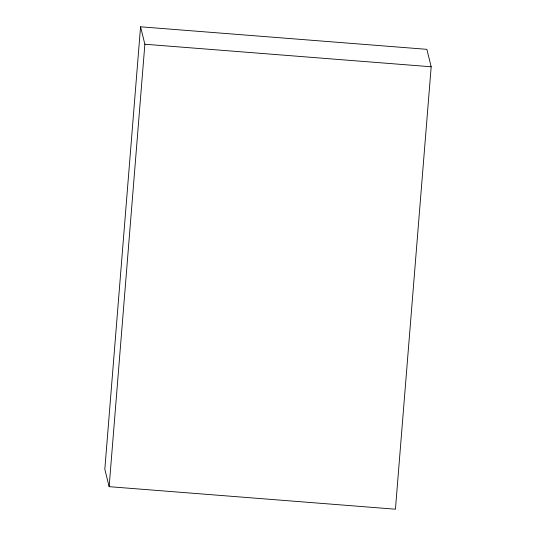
<?xml version="1.0" encoding="UTF-8"?>
<svg xmlns="http://www.w3.org/2000/svg" width="536" height="536" viewBox="0 0 536 536"><rect width="100%" height="100%" fill="white"/><g stroke="black" fill="none" stroke-linecap="round" stroke-linejoin="round"><path stroke-width="0.8" d="M140.559 26.8L104.822 469.228L109.136 486.668L395.441 509.2L431.178 66.772L426.864 49.332L140.559 26.8L144.874 44.24L109.136 486.668M144.874 44.24L431.178 66.772"/></g></svg>
